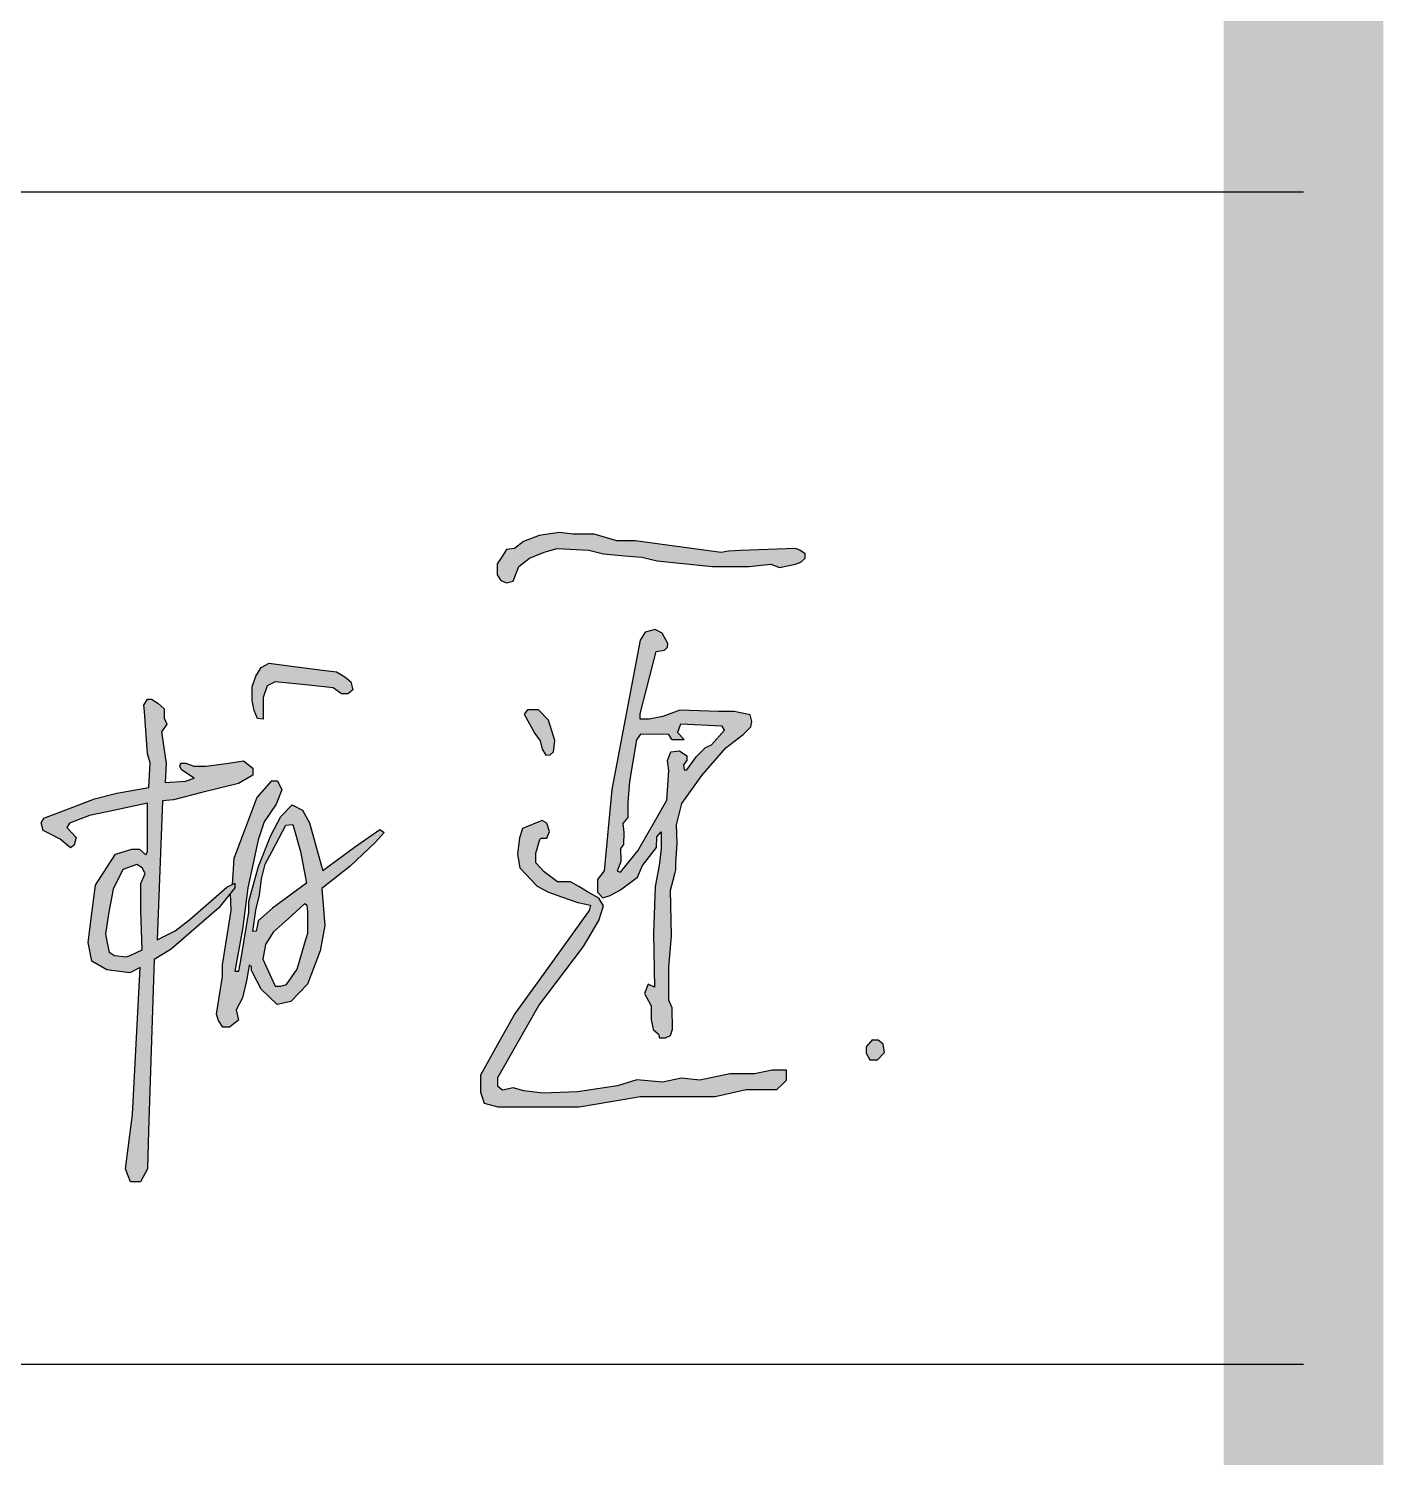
# Model space of a CAD drawing. Extents: x 1162612 to 1711260, y -157368 to 197905.
# Drawn here: x 1690947 to 1692218, y -133665 to -132325 of the extents above; entities that cross this region are included whole.
import ezdxf

# ---------------------------------------------------------------- set-up
doc = ezdxf.new("R2010")
doc.units = 0
doc.header["$LTSCALE"] = 1000
doc.header["$MEASUREMENT"] = 0
doc.layers.get('0').update_dxf_attribs({"linetype": 'CONTINUOUS'})
doc.layers.add('PUB_TITLE', color=4, linetype='CONTINUOUS')

msp = doc.modelspace()

# ---------------------------------------------------------------- hatches: boundary and pattern name
h = msp.add_hatch(color=256)
h.paths.add_polyline_path([(1691071.5, -132984.5), (1691076.4, -132977.4), (1691073.9, -132971.7), (1691074, -132962.9), (1691068, -132957.6), (1691062, -132953.7), (1691058.2, -132953.7), (1691054.9, -132959.3), (1691055.4, -132965.4), (1691058.5, -133005), (1691060.7, -133013.7), (1691059.5, -133036.8), (1691029.7, -133041.9), (1691008.6, -133047.2), (1690984.3, -133056.6), (1690961.2, -133065.5), (1690958.6, -133070), (1690960.4, -133077), (1690967.3, -133080.5), (1690976.5, -133085.3), (1690986.2, -133093.2), (1690989.5, -133090.9), (1690991.5, -133083.5), (1690982.7, -133074.3), (1690985.3, -133070.1), (1691004, -133063.1), (1691026.4, -133058.2), (1691058.3, -133051.3), (1691058.3, -133097), (1691056.7, -133100), (1691050.8, -133094.6), (1691043.8, -133094.6), (1691028.2, -133099.4), (1691020.2, -133111.8), (1691009.5, -133128.4), (1691006.8, -133149.8), (1691002.6, -133182), (1691006.2, -133199.6), (1691020.2, -133207.7), (1691041.8, -133210.5), (1691051.5, -133205.7), (1691044.3, -133343.4), (1691037.7, -133394.4), (1691040.3, -133401.2), (1691042.4, -133406.6), (1691051.8, -133406.6), (1691058.2, -133394.6), (1691059.3, -133359.2), (1691064.6, -133198.1), (1691080.5, -133188.3), (1691125.3, -133149.7), (1691140.2, -133131), (1691140.2, -133126.6), (1691132.8, -133130.2), (1691098.1, -133160.5), (1691084.3, -133171.2), (1691067.3, -133179.5), (1691072.5, -133049.2), (1691082.7, -133048.3), (1691109.5, -133041.5), (1691143.8, -133032.8), (1691157.1, -133025), (1691157.1, -133018.6), (1691148.5, -133011.8), (1691134.4, -133013.8), (1691113.3, -133016.8), (1691101.7, -133016.8), (1691094.3, -133013.8), (1691089.7, -133013.8), (1691088.8, -133016.8), (1691090.3, -133020.1), (1691102.3, -133027.8), (1691094, -133030.8), (1691075, -133032), (1691075.8, -133014.2)])
h.paths.add_polyline_path([(1691048.3, -133108.9), (1691053.4, -133112.2), (1691056.1, -133117.4), (1691052.1, -133126.7), (1691052.1, -133152), (1691053.4, -133189.1), (1691042.1, -133194.2), (1691038.4, -133195.7), (1691027.5, -133194.2), (1691022.3, -133191.3), (1691020.8, -133184), (1691018.8, -133174.3), (1691021.6, -133155.1), (1691026.1, -133132.1), (1691035.1, -133113.8)], flags=16)
h.paths.add_polyline_path([(1691243.6, -132933), (1691235.6, -132928.3), (1691222.7, -132926.7), (1691188.8, -132922.2), (1691172.6, -132920.1), (1691164.9, -132924.2), (1691159.9, -132932.3), (1691156.6, -132942.3), (1691156.6, -132955.1), (1691158.4, -132964.6), (1691161.6, -132971.9), (1691166.9, -132972.7), (1691166.9, -132961.6), (1691166.9, -132952.1), (1691170.6, -132941.2), (1691178.2, -132937.4), (1691209.9, -132940.8), (1691232.5, -132943.3), (1691240.3, -132948.7), (1691246.7, -132948.7), (1691251, -132945.2), (1691249.2, -132937.4)])
h.paths.add_polyline_path([(1691162.3, -133085.7), (1691168, -133068.9), (1691179.1, -133052.4), (1691184.5, -133038.8), (1691180.3, -133030.3), (1691174.8, -133030.3), (1691161.1, -133046), (1691150.7, -133073.5), (1691139.4, -133103.2), (1691137.9, -133127.7), (1691140.2, -133126.6), (1691140.2, -133131), (1691136.4, -133135.7), (1691136.8, -133152.2), (1691128.9, -133203.1), (1691128.9, -133214.1), (1691123.2, -133249.4), (1691125.1, -133255.4), (1691129.1, -133261.6), (1691135.4, -133261.6), (1691143.8, -133255.1), (1691141.6, -133245.4), (1691147.6, -133234.2), (1691151.6, -133216.5), (1691153.9, -133203.3), (1691156, -133204.6), (1691156, -133208.5), (1691156.6, -133209.8), (1691165.1, -133225.9), (1691180.2, -133240.3), (1691192.9, -133237.5), (1691208.5, -133221.3), (1691220.3, -133190.1), (1691224.9, -133166.3), (1691222, -133131.4), (1691248.5, -133110.5), (1691271.9, -133088.2), (1691280.6, -133078.9), (1691276.5, -133076.2), (1691252.5, -133092.6), (1691222.9, -133114.7), (1691221.7, -133110.6), (1691210.5, -133069.9), (1691203.8, -133058.1), (1691194.1, -133053), (1691183.4, -133063.8), (1691174.1, -133081.9), (1691162.5, -133110.9), (1691159.8, -133120.7), (1691153.5, -133143.6), (1691153.5, -133153.9), (1691151.6, -133164.7), (1691146.1, -133199.1), (1691144, -133209.2), (1691140.2, -133209.2), (1691147.5, -133169.6), (1691152.4, -133131), (1691157.1, -133109.3)])
h.paths.add_polyline_path([(1691175.3, -133096.3), (1691181.9, -133083.8), (1691188.2, -133072.1), (1691194.7, -133071.3), (1691202.1, -133096.9), (1691207.6, -133126.6), (1691175.6, -133149.8), (1691162.1, -133161.9), (1691161.2, -133167.1), (1691160.4, -133171.5), (1691157.1, -133171.8), (1691160.1, -133151.7), (1691163.5, -133137.7), (1691165.4, -133122.5), (1691168.7, -133108.7)], flags=16)
h.paths.add_polyline_path([(1691205.7, -133145.9), (1691208.1, -133147.5), (1691208.8, -133153.1), (1691208.8, -133173.5), (1691206.1, -133182.6), (1691198.7, -133207.3), (1691188.7, -133221.6), (1691183.5, -133223.1), (1691178.2, -133223.1), (1691171.5, -133208.8), (1691166.5, -133197.8), (1691169.2, -133184.1), (1691176.2, -133172.5), (1691190.3, -133159.8)], flags=16)
h.paths.add_polyline_path([(1691443, -132812.5), (1691472.5, -132814.1), (1691486.3, -132817.6), (1691506.5, -132819.3), (1691522.2, -132820.7), (1691536.6, -132823.9), (1691560.9, -132826.5), (1691588.7, -132829.3), (1691623.1, -132829.3), (1691643.4, -132827.2), (1691651.5, -132830.3), (1691666.4, -132827.2), (1691671.6, -132825.2), (1691675.5, -132821.6), (1691675.5, -132817.3), (1691670.7, -132813.9), (1691666.4, -132812.4), (1691614.9, -132814.4), (1691603.6, -132814.9), (1691596.9, -132816.1), (1691516, -132805.4), (1691499, -132805.4), (1691477.6, -132798.9), (1691458, -132798.9), (1691444.7, -132797.4), (1691425.8, -132800.3), (1691411.2, -132805.8), (1691402.7, -132812.5), (1691395.3, -132813.4), (1691390.5, -132820.8), (1691386.6, -132826.7), (1691386.6, -132837.1), (1691390.1, -132842.5), (1691395.3, -132844.8), (1691401.7, -132843.2), (1691406.8, -132829.2), (1691416.8, -132821.4), (1691430.8, -132816)])
h.paths.add_polyline_path([(1691434.8, -132973.6), (1691425.3, -132963.7), (1691415, -132963.7), (1691412, -132967.9), (1691421.9, -132986), (1691426.9, -132992.8), (1691428.9, -133000.6), (1691432.2, -133006.3), (1691436.3, -133006), (1691439.5, -133003.2), (1691440.6, -132992.7)])
h.paths.add_polyline_path([(1691535.9, -132909.1), (1691543.5, -132907.8), (1691546.4, -132905.1), (1691546.6, -132901.6), (1691541.3, -132891.8), (1691534.7, -132888.4), (1691525.4, -132890.9), (1691520.9, -132898.4), (1691494.2, -133038.6), (1691486.9, -133115), (1691480.7, -133123.1), (1691480.7, -133134.9), (1691485.6, -133140.3), (1691492.5, -133138.1), (1691502.3, -133132.8), (1691518.3, -133120.8), (1691522.9, -133109.8), (1691536, -133092.9), (1691536.3, -133083), (1691540.4, -133078.4), (1691540.4, -133094), (1691538.6, -133109.9), (1691534.9, -133129.5), (1691533.2, -133173.8), (1691534.2, -133224), (1691528.1, -133221.2), (1691524.9, -133229.9), (1691531.1, -133241.5), (1691531.1, -133254.5), (1691533, -133263.8), (1691537.8, -133268.2), (1691539, -133271.5), (1691544.5, -133271.5), (1691549.1, -133269.4), (1691551, -133263.6), (1691550.7, -133243.5), (1691547.6, -133236.3), (1691547.6, -133205.4), (1691550.1, -133175.9), (1691549.1, -133133), (1691553.2, -133117.7), (1691554.1, -133114.1), (1691554.1, -133107.6), (1691555.5, -133088.8), (1691555, -133071.6), (1691559.8, -133051.7), (1691578.6, -133025.4), (1691601.3, -132999.4), (1691617.4, -132987.1), (1691624.5, -132979.9), (1691625.4, -132974.9), (1691624.1, -132968.5), (1691609.1, -132965.5), (1691594.3, -132965.5), (1691557.9, -132964.1), (1691542.1, -132970), (1691529.1, -132972.6), (1691520.7, -132972.6), (1691520.7, -132967.5)])
h.paths.add_polyline_path([(1691521.1, -132986.6), (1691547.6, -132987), (1691550.4, -132991.7), (1691553.4, -132991.7), (1691561.9, -132991.7), (1691555.7, -132985), (1691558.7, -132977.3), (1691597.6, -132979.3), (1691600, -132982.8), (1691587.8, -132996.7), (1691582.1, -132999.2), (1691573.5, -133007.7), (1691564.4, -133020.2), (1691562.2, -133020.2), (1691561.3, -133015.5), (1691564.7, -133011.5), (1691564.7, -133007), (1691557.7, -133002.3), (1691549.5, -133003.1), (1691546.3, -133011.4), (1691547.7, -133020.8), (1691545.9, -133048.7), (1691535.5, -133066.8), (1691518.6, -133096), (1691502.3, -133116), (1691499.1, -133115.2), (1691502.7, -133106.1), (1691502.2, -133093.8), (1691505.2, -133090.1), (1691505.5, -133078.8), (1691504.6, -133070.4), (1691509.3, -133064.9), (1691509.3, -133051.2), (1691510.8, -133031.1), (1691517.2, -132992)], flags=16)
h.paths.add_polyline_path([(1691430.8, -133115.8), (1691422.8, -133107.4), (1691422.8, -133098.3), (1691426.5, -133085.5), (1691427.7, -133084.1), (1691433.1, -133084.1), (1691435.5, -133078.1), (1691433, -133070.2), (1691428.9, -133067.7), (1691410.2, -133075.2), (1691407.4, -133083.8), (1691405.7, -133099.3), (1691407.8, -133112), (1691424.2, -133129.3), (1691434.6, -133134.9), (1691447, -133139.3), (1691462.3, -133144.7), (1691474.1, -133147.2), (1691472.8, -133152.1), (1691424.9, -133218.6), (1691403.3, -133248.5), (1691388.1, -133275.7), (1691370.9, -133306.6), (1691370.9, -133322.5), (1691374.4, -133333), (1691387.3, -133336.2), (1691409.8, -133336.2), (1691438.3, -133336.2), (1691463.4, -133336.2), (1691506.4, -133329.1), (1691520.8, -133326.7), (1691551.2, -133326.7), (1691591.1, -133326.7), (1691620.2, -133320.1), (1691649, -133320.1), (1691655, -133314.3), (1691658.1, -133311.4), (1691658.1, -133301.9), (1691644.5, -133301.9), (1691628.1, -133305.4), (1691604.8, -133305.4), (1691576.8, -133311.4), (1691559.5, -133309.6), (1691541.8, -133313.2), (1691517.5, -133311.1), (1691499.5, -133316.6), (1691461.9, -133322.2), (1691429.4, -133323.5), (1691411.7, -133321.4), (1691401.5, -133318.6), (1691391.4, -133320.8), (1691387.1, -133317.3), (1691387.1, -133308.8), (1691406.1, -133275.5), (1691425.6, -133241.3), (1691467.7, -133186), (1691482.1, -133161.5), (1691486.4, -133147.6), (1691481.8, -133140.4), (1691471.4, -133134.5), (1691463.1, -133129.7), (1691455.4, -133125.3), (1691443.3, -133125.3)])
h.paths.add_polyline_path([(1691748.8, -133277.5), (1691744, -133273.8), (1691738.1, -133273.8), (1691732.9, -133280), (1691732.9, -133286.1), (1691736.4, -133292.1), (1691743.4, -133292.1), (1691750.2, -133285.5)])
h = msp.add_hatch(color=250)
h.paths.add_polyline_path([(1691516, -132805.4), (1691499, -132805.4), (1691477.6, -132798.9), (1691458, -132798.9), (1691444.7, -132797.4), (1691425.8, -132800.3), (1691411.2, -132805.8), (1691402.7, -132812.5), (1691395.3, -132813.4), (1691390.5, -132820.8), (1691386.6, -132826.7), (1691386.6, -132837.1), (1691390.1, -132842.5), (1691395.3, -132844.8), (1691401.7, -132843.2), (1691406.8, -132829.2), (1691416.8, -132821.4), (1691430.8, -132816), (1691443, -132812.5), (1691472.5, -132814.1), (1691486.3, -132817.6), (1691506.5, -132819.3), (1691522.2, -132820.7), (1691536.6, -132823.9), (1691560.9, -132826.5), (1691588.7, -132829.3), (1691623.1, -132829.3), (1691643.4, -132827.2), (1691651.5, -132830.3), (1691666.4, -132827.2), (1691671.6, -132825.2), (1691675.5, -132821.6), (1691675.5, -132817.3), (1691670.7, -132813.9), (1691666.4, -132812.4), (1691614.9, -132814.4), (1691603.6, -132814.9), (1691596.9, -132816.1)])
h.paths.add_polyline_path([(1691543.5, -132907.8), (1691546.4, -132905.1), (1691546.6, -132901.6), (1691541.3, -132891.8), (1691534.7, -132888.4), (1691525.4, -132890.9), (1691520.9, -132898.4), (1691494.2, -133038.6), (1691486.9, -133115), (1691480.7, -133123.1), (1691480.7, -133134.9), (1691485.6, -133140.3), (1691492.5, -133138.1), (1691502.3, -133132.8), (1691518.3, -133120.8), (1691522.9, -133109.8), (1691536, -133092.9), (1691536.3, -133083), (1691540.4, -133078.4), (1691540.4, -133094), (1691538.6, -133109.9), (1691534.9, -133129.5), (1691533.2, -133173.8), (1691534.2, -133224), (1691528.1, -133221.2), (1691524.9, -133229.9), (1691531.1, -133241.5), (1691531.1, -133254.5), (1691533, -133263.8), (1691537.8, -133268.2), (1691539, -133271.5), (1691544.5, -133271.5), (1691549.1, -133269.4), (1691551, -133263.6), (1691550.7, -133243.5), (1691547.6, -133236.3), (1691547.6, -133205.4), (1691550.1, -133175.9), (1691549.1, -133133), (1691553.2, -133117.7), (1691554.1, -133114.1), (1691554.1, -133107.6), (1691555.5, -133088.8), (1691555, -133071.6), (1691559.8, -133051.7), (1691578.6, -133025.4), (1691601.3, -132999.4), (1691617.4, -132987.1), (1691624.5, -132979.9), (1691625.4, -132974.9), (1691624.1, -132968.5), (1691609.1, -132965.5), (1691594.3, -132965.5), (1691557.9, -132964.1), (1691542.1, -132970), (1691529.1, -132972.6), (1691520.7, -132972.6), (1691520.7, -132967.5), (1691535.9, -132909.1)])
h.paths.add_polyline_path([(1691558.7, -132977.3), (1691597.6, -132979.3), (1691600, -132982.8), (1691587.8, -132996.7), (1691582.1, -132999.2), (1691573.5, -133007.7), (1691564.4, -133020.2), (1691562.2, -133020.2), (1691561.3, -133015.5), (1691564.7, -133011.5), (1691564.7, -133007), (1691557.7, -133002.3), (1691549.5, -133003.1), (1691546.3, -133011.4), (1691547.7, -133020.8), (1691545.9, -133048.7), (1691535.5, -133066.8), (1691518.6, -133096), (1691502.3, -133116), (1691499.1, -133115.2), (1691502.7, -133106.1), (1691502.2, -133093.8), (1691505.2, -133090.1), (1691505.5, -133078.8), (1691504.6, -133070.4), (1691509.3, -133064.9), (1691509.3, -133051.2), (1691510.8, -133031.1), (1691517.2, -132992), (1691521.1, -132986.6), (1691547.6, -132987), (1691550.4, -132991.7), (1691553.4, -132991.7), (1691561.9, -132991.7), (1691555.7, -132985)], flags=16)
h.paths.add_polyline_path([(1691426.5, -133085.5), (1691427.7, -133084.1), (1691433.1, -133084.1), (1691435.5, -133078.1), (1691433, -133070.2), (1691428.9, -133067.7), (1691410.2, -133075.2), (1691407.4, -133083.8), (1691405.7, -133099.3), (1691407.8, -133112), (1691424.2, -133129.3), (1691434.6, -133134.9), (1691447, -133139.3), (1691462.3, -133144.7), (1691474.1, -133147.2), (1691472.8, -133152.1), (1691424.9, -133218.6), (1691403.3, -133248.5), (1691388.1, -133275.7), (1691370.9, -133306.6), (1691370.9, -133322.5), (1691374.4, -133333), (1691387.3, -133336.2), (1691409.8, -133336.2), (1691438.3, -133336.2), (1691463.4, -133336.2), (1691506.4, -133329.1), (1691520.8, -133326.7), (1691551.2, -133326.7), (1691591.1, -133326.7), (1691620.2, -133320.1), (1691649, -133320.1), (1691655, -133314.3), (1691658.1, -133311.4), (1691658.1, -133301.9), (1691644.5, -133301.9), (1691628.1, -133305.4), (1691604.8, -133305.4), (1691576.8, -133311.4), (1691559.5, -133309.6), (1691541.8, -133313.2), (1691517.5, -133311.1), (1691499.5, -133316.6), (1691461.9, -133322.2), (1691429.4, -133323.5), (1691411.7, -133321.4), (1691401.5, -133318.6), (1691391.4, -133320.8), (1691387.1, -133317.3), (1691387.1, -133308.8), (1691406.1, -133275.5), (1691425.6, -133241.3), (1691467.7, -133186), (1691482.1, -133161.5), (1691486.4, -133147.6), (1691481.8, -133140.4), (1691471.4, -133134.5), (1691463.1, -133129.7), (1691455.4, -133125.3), (1691443.3, -133125.3), (1691430.8, -133115.8), (1691422.8, -133107.4), (1691422.8, -133098.3)])
h.paths.add_polyline_path([(1691434.8, -132973.6), (1691425.3, -132963.7), (1691415, -132963.7), (1691412, -132967.9), (1691421.9, -132986), (1691426.9, -132992.8), (1691428.9, -133000.6), (1691432.2, -133006.3), (1691436.3, -133006), (1691439.5, -133003.2), (1691440.6, -132992.7)])
h = msp.add_hatch(color=256)
h.paths.add_polyline_path([(1691430.8, -132816), (1691443, -132812.5), (1691472.5, -132814.1), (1691486.3, -132817.6), (1691506.5, -132819.3), (1691522.2, -132820.7), (1691536.6, -132823.9), (1691560.9, -132826.5), (1691588.7, -132829.3), (1691623.1, -132829.3), (1691643.4, -132827.2), (1691651.5, -132830.3), (1691666.4, -132827.2), (1691671.6, -132825.2), (1691675.5, -132821.6), (1691675.5, -132817.3), (1691670.7, -132813.9), (1691666.4, -132812.4), (1691614.9, -132814.4), (1691603.6, -132814.9), (1691596.9, -132816.1), (1691516, -132805.4), (1691499, -132805.4), (1691477.6, -132798.9), (1691458, -132798.9), (1691444.7, -132797.4), (1691425.8, -132800.3), (1691411.2, -132805.8), (1691402.7, -132812.5), (1691395.3, -132813.4), (1691390.5, -132820.8), (1691386.6, -132826.7), (1691386.6, -132837.1), (1691390.1, -132842.5), (1691395.3, -132844.8), (1691401.7, -132843.2), (1691406.8, -132829.2), (1691416.8, -132821.4)])
h.paths.add_polyline_path([(1691434.8, -132973.6), (1691425.3, -132963.7), (1691415, -132963.7), (1691412, -132967.9), (1691421.9, -132986), (1691426.9, -132992.8), (1691428.9, -133000.6), (1691432.2, -133006.3), (1691436.3, -133006), (1691439.5, -133003.2), (1691440.6, -132992.7)])
h.paths.add_polyline_path([(1691535.9, -132909.1), (1691543.5, -132907.8), (1691546.4, -132905.1), (1691546.6, -132901.6), (1691541.3, -132891.8), (1691534.7, -132888.4), (1691525.4, -132890.9), (1691520.9, -132898.4), (1691494.2, -133038.6), (1691486.9, -133115), (1691480.7, -133123.1), (1691480.7, -133134.9), (1691485.6, -133140.3), (1691492.5, -133138.1), (1691502.3, -133132.8), (1691518.3, -133120.8), (1691522.9, -133109.8), (1691536, -133092.9), (1691536.3, -133083), (1691540.4, -133078.4), (1691540.4, -133094), (1691538.6, -133109.9), (1691534.9, -133129.5), (1691533.2, -133173.8), (1691534.2, -133224), (1691528.1, -133221.2), (1691524.9, -133229.9), (1691531.1, -133241.5), (1691531.1, -133254.5), (1691533, -133263.8), (1691537.8, -133268.2), (1691539, -133271.5), (1691544.5, -133271.5), (1691549.1, -133269.4), (1691551, -133263.6), (1691550.7, -133243.5), (1691547.6, -133236.3), (1691547.6, -133205.4), (1691550.1, -133175.9), (1691549.1, -133133), (1691553.2, -133117.7), (1691554.1, -133114.1), (1691554.1, -133107.6), (1691555.5, -133088.8), (1691555, -133071.6), (1691559.8, -133051.7), (1691578.6, -133025.4), (1691601.3, -132999.4), (1691617.4, -132987.1), (1691624.5, -132979.9), (1691625.4, -132974.9), (1691624.1, -132968.5), (1691609.1, -132965.5), (1691594.3, -132965.5), (1691557.9, -132964.1), (1691542.1, -132970), (1691529.1, -132972.6), (1691520.7, -132972.6), (1691520.7, -132967.5)])
h.paths.add_polyline_path([(1691521.1, -132986.6), (1691547.6, -132987), (1691550.4, -132991.7), (1691553.4, -132991.7), (1691561.9, -132991.7), (1691555.7, -132985), (1691558.7, -132977.3), (1691597.6, -132979.3), (1691600, -132982.8), (1691587.8, -132996.7), (1691582.1, -132999.2), (1691573.5, -133007.7), (1691564.4, -133020.2), (1691562.2, -133020.2), (1691561.3, -133015.5), (1691564.7, -133011.5), (1691564.7, -133007), (1691557.7, -133002.3), (1691549.5, -133003.1), (1691546.3, -133011.4), (1691547.7, -133020.8), (1691545.9, -133048.7), (1691535.5, -133066.8), (1691518.6, -133096), (1691502.3, -133116), (1691499.1, -133115.2), (1691502.7, -133106.1), (1691502.2, -133093.8), (1691505.2, -133090.1), (1691505.5, -133078.8), (1691504.6, -133070.4), (1691509.3, -133064.9), (1691509.3, -133051.2), (1691510.8, -133031.1), (1691517.2, -132992)], flags=16)
h.paths.add_polyline_path([(1691422.8, -133098.3), (1691426.5, -133085.5), (1691427.7, -133084.1), (1691433.1, -133084.1), (1691435.5, -133078.1), (1691433, -133070.2), (1691428.9, -133067.7), (1691410.2, -133075.2), (1691407.4, -133083.8), (1691405.7, -133099.3), (1691407.8, -133112), (1691424.2, -133129.3), (1691434.6, -133134.9), (1691447, -133139.3), (1691462.3, -133144.7), (1691474.1, -133147.2), (1691472.8, -133152.1), (1691424.9, -133218.6), (1691403.3, -133248.5), (1691388.1, -133275.7), (1691370.9, -133306.6), (1691370.9, -133322.5), (1691374.4, -133333), (1691387.3, -133336.2), (1691409.8, -133336.2), (1691438.3, -133336.2), (1691463.4, -133336.2), (1691506.4, -133329.1), (1691520.8, -133326.7), (1691551.2, -133326.7), (1691591.1, -133326.7), (1691620.2, -133320.1), (1691649, -133320.1), (1691655, -133314.3), (1691658.1, -133311.4), (1691658.1, -133301.9), (1691644.5, -133301.9), (1691628.1, -133305.4), (1691604.8, -133305.4), (1691576.8, -133311.4), (1691559.5, -133309.6), (1691541.8, -133313.2), (1691517.5, -133311.1), (1691499.5, -133316.6), (1691461.9, -133322.2), (1691429.4, -133323.5), (1691411.7, -133321.4), (1691401.5, -133318.6), (1691391.4, -133320.8), (1691387.1, -133317.3), (1691387.1, -133308.8), (1691406.1, -133275.5), (1691425.6, -133241.3), (1691467.7, -133186), (1691482.1, -133161.5), (1691486.4, -133147.6), (1691481.8, -133140.4), (1691471.4, -133134.5), (1691463.1, -133129.7), (1691455.4, -133125.3), (1691443.3, -133125.3), (1691430.8, -133115.8), (1691422.8, -133107.4)])
h = msp.add_hatch(color=256)
h.paths.add_polyline_path([(1691156.6, -132955.1), (1691158.4, -132964.6), (1691161.6, -132971.9), (1691166.9, -132972.7), (1691166.9, -132961.6), (1691166.9, -132952.1), (1691170.6, -132941.2), (1691178.2, -132937.4), (1691209.9, -132940.8), (1691232.5, -132943.3), (1691240.3, -132948.7), (1691246.7, -132948.7), (1691251, -132945.2), (1691249.2, -132937.4), (1691243.6, -132933), (1691235.6, -132928.3), (1691222.7, -132926.7), (1691188.8, -132922.2), (1691172.6, -132920.1), (1691164.9, -132924.2), (1691159.9, -132932.3), (1691156.6, -132942.3)])
h.paths.add_polyline_path([(1691128.9, -133214.1), (1691123.2, -133249.4), (1691125.1, -133255.4), (1691129.1, -133261.6), (1691135.4, -133261.6), (1691143.8, -133255.1), (1691141.6, -133245.4), (1691147.6, -133234.2), (1691151.6, -133216.5), (1691153.9, -133203.3), (1691156, -133204.6), (1691156, -133208.5), (1691156.6, -133209.8), (1691165.1, -133225.9), (1691180.2, -133240.3), (1691192.9, -133237.5), (1691208.5, -133221.3), (1691220.3, -133190.1), (1691224.9, -133166.3), (1691222, -133131.4), (1691248.5, -133110.5), (1691271.9, -133088.2), (1691280.6, -133078.9), (1691276.5, -133076.2), (1691252.5, -133092.6), (1691222.9, -133114.7), (1691221.7, -133110.6), (1691210.5, -133069.9), (1691203.8, -133058.1), (1691194.1, -133053), (1691183.4, -133063.8), (1691174.1, -133081.9), (1691162.5, -133110.9), (1691159.8, -133120.7), (1691153.5, -133143.6), (1691153.5, -133153.9), (1691151.6, -133164.7), (1691146.1, -133199.1), (1691144, -133209.2), (1691140.2, -133209.2), (1691147.5, -133169.6), (1691152.4, -133131), (1691157.1, -133109.3), (1691162.3, -133085.7), (1691168, -133068.9), (1691179.1, -133052.4), (1691184.5, -133038.8), (1691180.3, -133030.3), (1691174.8, -133030.3), (1691161.1, -133046), (1691150.7, -133073.5), (1691139.4, -133103.2), (1691137.9, -133127.7), (1691140.2, -133126.6), (1691140.2, -133131), (1691136.4, -133135.7), (1691136.8, -133152.2), (1691128.9, -133203.1)])
h.paths.add_polyline_path([(1691157.1, -133171.8), (1691160.1, -133151.7), (1691163.5, -133137.7), (1691165.4, -133122.5), (1691168.7, -133108.7), (1691175.3, -133096.3), (1691181.9, -133083.8), (1691188.2, -133072.1), (1691194.7, -133071.3), (1691202.1, -133096.9), (1691207.6, -133126.6), (1691175.6, -133149.8), (1691162.1, -133161.9), (1691161.2, -133167.1), (1691160.4, -133171.5)], flags=16)
h.paths.add_polyline_path([(1691166.5, -133197.8), (1691169.2, -133184.1), (1691176.2, -133172.5), (1691190.3, -133159.8), (1691207.6, -133144.2), (1691208.8, -133153.1), (1691208.8, -133173.5), (1691206.1, -133182.6), (1691198.7, -133207.3), (1691187.7, -133223.1), (1691178.2, -133223.1), (1691171.5, -133208.8)], flags=16)
for color, points in [(250, [(1691243.6, -132933), (1691235.6, -132928.3), (1691222.7, -132926.7), (1691188.8, -132922.2), (1691172.6, -132920.1), (1691164.9, -132924.2), (1691159.9, -132932.3), (1691156.6, -132942.3), (1691156.6, -132955.1), (1691158.4, -132964.6), (1691161.6, -132971.9), (1691166.9, -132972.7), (1691166.9, -132961.6), (1691166.9, -132952.1), (1691170.6, -132941.2), (1691178.2, -132937.4), (1691209.9, -132940.8), (1691232.5, -132943.3), (1691240.3, -132948.7), (1691246.7, -132948.7), (1691251, -132945.2), (1691249.2, -132937.4)]), (256, [(1691156.6, -132955.1), (1691158.4, -132964.6), (1691161.6, -132971.9), (1691166.9, -132972.7), (1691166.9, -132961.6), (1691166.9, -132952.1), (1691170.6, -132941.2), (1691178.2, -132937.4), (1691209.9, -132940.8), (1691232.5, -132943.3), (1691240.3, -132948.7), (1691246.7, -132948.7), (1691251, -132945.2), (1691249.2, -132937.4), (1691243.6, -132933), (1691235.6, -132928.3), (1691222.7, -132926.7), (1691188.8, -132922.2), (1691172.6, -132920.1), (1691164.9, -132924.2), (1691159.9, -132932.3), (1691156.6, -132942.3)]), (250, [(1691748.8, -133277.5), (1691744, -133273.8), (1691738.1, -133273.8), (1691732.9, -133280), (1691732.9, -133286.1), (1691736.4, -133292.1), (1691743.4, -133292.1), (1691750.2, -133285.5)]), (256, [(1691744, -133273.8), (1691738.1, -133273.8), (1691732.9, -133280), (1691732.9, -133286.1), (1691736.4, -133292.1), (1691743.4, -133292.1), (1691750.2, -133285.5), (1691748.8, -133277.5)])]:
    msp.add_hatch(color=color).paths.add_polyline_path(points)
h = msp.add_hatch(color=250)
h.paths.add_polyline_path([(1691071.5, -132984.5), (1691076.4, -132977.4), (1691073.9, -132971.7), (1691074, -132962.9), (1691068, -132957.6), (1691062, -132953.7), (1691058.2, -132953.7), (1691054.9, -132959.3), (1691055.4, -132965.4), (1691058.5, -133005), (1691060.7, -133013.7), (1691059.5, -133036.8), (1691029.7, -133041.9), (1691008.6, -133047.2), (1690984.3, -133056.6), (1690961.2, -133065.5), (1690958.6, -133070), (1690960.4, -133077), (1690967.3, -133080.5), (1690976.5, -133085.3), (1690986.2, -133093.2), (1690989.5, -133090.9), (1690991.5, -133083.5), (1690982.7, -133074.3), (1690985.3, -133070.1), (1691004, -133063.1), (1691026.4, -133058.2), (1691058.3, -133051.3), (1691058.3, -133097), (1691056.7, -133100), (1691050.8, -133094.6), (1691043.8, -133094.6), (1691028.2, -133099.4), (1691020.2, -133111.8), (1691009.5, -133128.4), (1691006.8, -133149.8), (1691002.6, -133182), (1691006.2, -133199.6), (1691020.2, -133207.7), (1691041.8, -133210.5), (1691051.5, -133205.7), (1691044.3, -133343.4), (1691037.7, -133394.4), (1691040.3, -133401.2), (1691042.4, -133406.6), (1691051.8, -133406.6), (1691058.2, -133394.6), (1691059.3, -133359.2), (1691064.6, -133198.1), (1691080.5, -133188.3), (1691125.3, -133149.7), (1691140.2, -133131), (1691140.2, -133126.6), (1691132.8, -133130.2), (1691098.1, -133160.5), (1691084.3, -133171.2), (1691067.3, -133179.5), (1691072.5, -133049.2), (1691082.7, -133048.3), (1691109.5, -133041.5), (1691143.8, -133032.8), (1691157.1, -133025), (1691157.1, -133018.6), (1691148.5, -133011.8), (1691134.4, -133013.8), (1691113.3, -133016.8), (1691101.7, -133016.8), (1691094.3, -133013.8), (1691089.7, -133013.8), (1691088.8, -133016.8), (1691090.3, -133020.1), (1691102.3, -133027.8), (1691094, -133030.8), (1691075, -133032), (1691075.8, -133014.2)])
h.paths.add_polyline_path([(1691048.3, -133108.9), (1691053.4, -133112.2), (1691056.1, -133117.4), (1691052.1, -133126.7), (1691052.1, -133152), (1691053.4, -133189.1), (1691042.1, -133194.2), (1691038.4, -133195.7), (1691027.5, -133194.2), (1691022.3, -133191.3), (1691020.8, -133184), (1691018.8, -133174.3), (1691021.6, -133155.1), (1691026.1, -133132.1), (1691035.1, -133113.8)], flags=16)
h = msp.add_hatch(color=250)
h.paths.add_polyline_path([(1691162.3, -133085.7), (1691168, -133068.9), (1691179.1, -133052.4), (1691184.5, -133038.8), (1691180.3, -133030.3), (1691174.8, -133030.3), (1691161.1, -133046), (1691150.7, -133073.5), (1691139.4, -133103.2), (1691137.9, -133127.7), (1691140.2, -133126.6), (1691140.2, -133131), (1691136.4, -133135.7), (1691136.8, -133152.2), (1691128.9, -133203.1), (1691128.9, -133214.1), (1691123.2, -133249.4), (1691125.1, -133255.4), (1691129.1, -133261.6), (1691135.4, -133261.6), (1691143.8, -133255.1), (1691141.6, -133245.4), (1691147.6, -133234.2), (1691151.6, -133216.5), (1691153.9, -133203.3), (1691156, -133204.6), (1691156, -133208.5), (1691156.6, -133209.8), (1691165.1, -133225.9), (1691180.2, -133240.3), (1691192.9, -133237.5), (1691208.5, -133221.3), (1691220.3, -133190.1), (1691224.9, -133166.3), (1691222, -133131.4), (1691248.5, -133110.5), (1691271.9, -133088.2), (1691280.6, -133078.9), (1691276.5, -133076.2), (1691252.5, -133092.6), (1691222.9, -133114.7), (1691221.7, -133110.6), (1691210.5, -133069.9), (1691203.8, -133058.1), (1691194.1, -133053), (1691183.4, -133063.8), (1691174.1, -133081.9), (1691162.5, -133110.9), (1691159.8, -133120.7), (1691153.5, -133143.6), (1691153.5, -133153.9), (1691151.6, -133164.7), (1691146.1, -133199.1), (1691144, -133209.2), (1691140.2, -133209.2), (1691147.5, -133169.6), (1691152.4, -133131), (1691157.1, -133109.3)])
h.paths.add_polyline_path([(1691175.3, -133096.3), (1691181.9, -133083.8), (1691188.2, -133072.1), (1691194.7, -133071.3), (1691202.1, -133096.9), (1691207.6, -133126.6), (1691175.6, -133149.8), (1691162.1, -133161.9), (1691161.2, -133167.1), (1691160.4, -133171.5), (1691157.1, -133171.8), (1691160.1, -133151.7), (1691163.5, -133137.7), (1691165.4, -133122.5), (1691168.7, -133108.7)], flags=16)
h.paths.add_polyline_path([(1691205.7, -133145.9), (1691208.1, -133147.5), (1691208.8, -133153.1), (1691208.8, -133173.5), (1691206.1, -133182.6), (1691198.7, -133207.3), (1691188.7, -133221.6), (1691183.5, -133223.1), (1691178.2, -133223.1), (1691171.5, -133208.8), (1691166.5, -133197.8), (1691169.2, -133184.1), (1691176.2, -133172.5), (1691190.3, -133159.8)], flags=16)

# ---------------------------------------------------------------- linework, layer by layer
for p, q in [((1691444.7, -132797.4), (1691425.8, -132800.3)), ((1691458, -132798.9), (1691444.7, -132797.4)), ((1691477.6, -132798.9), (1691458, -132798.9)), ((1691499, -132805.4), (1691477.6, -132798.9)), ((1691395.3, -132813.4), (1691390.5, -132820.8)), ((1691402.7, -132812.5), (1691395.3, -132813.4)), ((1691411.2, -132805.8), (1691402.7, -132812.5)), ((1691425.8, -132800.3), (1691411.2, -132805.8)), ((1691430.8, -132816), (1691443, -132812.5)), ((1691443, -132812.5), (1691472.5, -132814.1)), ((1691516, -132805.4), (1691499, -132805.4)), ((1691596.9, -132816.1), (1691516, -132805.4)), ((1691666.4, -132812.4), (1691614.9, -132814.4)), ((1691670.7, -132813.9), (1691666.4, -132812.4)), ((1691390.5, -132820.8), (1691386.6, -132826.7)), ((1691386.6, -132826.7), (1691386.6, -132837.1)), ((1691406.8, -132829.2), (1691416.8, -132821.4)), ((1691416.8, -132821.4), (1691430.8, -132816)), ((1691472.5, -132814.1), (1691486.3, -132817.6)), ((1691486.3, -132817.6), (1691506.5, -132819.3)), ((1691506.5, -132819.3), (1691522.2, -132820.7)), ((1691522.2, -132820.7), (1691536.6, -132823.9)), ((1691536.6, -132823.9), (1691560.9, -132826.5)), ((1691560.9, -132826.5), (1691588.7, -132829.3)), ((1691603.6, -132814.9), (1691596.9, -132816.1)), ((1691614.9, -132814.4), (1691603.6, -132814.9)), ((1691666.4, -132827.2), (1691671.6, -132825.2)), ((1691675.5, -132817.3), (1691670.7, -132813.9)), ((1691671.6, -132825.2), (1691675.5, -132821.6)), ((1691675.5, -132821.6), (1691675.5, -132817.3)), ((1691386.6, -132837.1), (1691390.1, -132842.5)), ((1691401.7, -132843.2), (1691406.8, -132829.2)), ((1691588.7, -132829.3), (1691623.1, -132829.3)), ((1691623.1, -132829.3), (1691643.4, -132827.2)), ((1691643.4, -132827.2), (1691651.5, -132830.3)), ((1691651.5, -132830.3), (1691666.4, -132827.2)), ((1691390.1, -132842.5), (1691395.3, -132844.8)), ((1691395.3, -132844.8), (1691401.7, -132843.2)), ((1691525.4, -132890.9), (1691520.9, -132898.4)), ((1691534.7, -132888.4), (1691525.4, -132890.9)), ((1691541.3, -132891.8), (1691534.7, -132888.4)), ((1691546.6, -132901.6), (1691541.3, -132891.8)), ((1691520.9, -132898.4), (1691494.2, -133038.6)), ((1691543.5, -132907.8), (1691546.4, -132905.1)), ((1691546.4, -132905.1), (1691546.6, -132901.6)), ((1691164.9, -132924.2), (1691172.6, -132920.1)), ((1691172.6, -132920.1), (1691188.8, -132922.2)), ((1691520.7, -132967.5), (1691535.9, -132909.1)), ((1691535.9, -132909.1), (1691543.5, -132907.8)), ((1691156.6, -132942.3), (1691159.9, -132932.3)), ((1691159.9, -132932.3), (1691164.9, -132924.2)), ((1691188.8, -132922.2), (1691222.7, -132926.7)), ((1691222.7, -132926.7), (1691235.6, -132928.3)), ((1691235.6, -132928.3), (1691243.6, -132933)), ((1691243.6, -132933), (1691249.2, -132937.4)), ((1691156.6, -132955.1), (1691156.6, -132942.3)), ((1691170.6, -132941.2), (1691166.9, -132952.1)), ((1691178.2, -132937.4), (1691170.6, -132941.2)), ((1691209.9, -132940.8), (1691178.2, -132937.4)), ((1691232.5, -132943.3), (1691209.9, -132940.8)), ((1691240.3, -132948.7), (1691232.5, -132943.3)), ((1691251, -132945.2), (1691246.7, -132948.7)), ((1691249.2, -132937.4), (1691251, -132945.2)), ((1691054.9, -132959.3), (1691058.2, -132953.7)), ((1691055.4, -132965.4), (1691054.9, -132959.3)), ((1691058.2, -132953.7), (1691062, -132953.7)), ((1691062, -132953.7), (1691068, -132957.6)), ((1691068, -132957.6), (1691074, -132962.9)), ((1691158.4, -132964.6), (1691156.6, -132955.1)), ((1691166.9, -132952.1), (1691166.9, -132961.6)), ((1691246.7, -132948.7), (1691240.3, -132948.7)), ((1691058.5, -133005), (1691055.4, -132965.4)), ((1691074, -132962.9), (1691073.9, -132971.7)), ((1691073.9, -132971.7), (1691076.4, -132977.4)), ((1691161.6, -132971.9), (1691158.4, -132964.6)), ((1691166.9, -132972.7), (1691161.6, -132971.9)), ((1691166.9, -132961.6), (1691166.9, -132972.7)), ((1691415, -132963.7), (1691412, -132967.9)), ((1691412, -132967.9), (1691421.9, -132986)), ((1691425.3, -132963.7), (1691415, -132963.7)), ((1691434.8, -132973.6), (1691425.3, -132963.7)), ((1691440.6, -132992.7), (1691434.8, -132973.6)), ((1691520.7, -132972.6), (1691520.7, -132967.5)), ((1691529.1, -132972.6), (1691520.7, -132972.6)), ((1691542.1, -132970), (1691529.1, -132972.6)), ((1691557.9, -132964.1), (1691542.1, -132970)), ((1691594.3, -132965.5), (1691557.9, -132964.1)), ((1691609.1, -132965.5), (1691594.3, -132965.5)), ((1691624.1, -132968.5), (1691609.1, -132965.5)), ((1691625.4, -132974.9), (1691624.1, -132968.5)), ((1691076.4, -132977.4), (1691071.5, -132984.5)), ((1691071.5, -132984.5), (1691075.8, -133014.2)), ((1691421.9, -132986), (1691426.9, -132992.8)), ((1691521.1, -132986.6), (1691517.2, -132992)), ((1691547.6, -132987), (1691521.1, -132986.6)), ((1691550.4, -132991.7), (1691547.6, -132987)), ((1691558.7, -132977.3), (1691555.7, -132985)), ((1691561.9, -132991.7), (1691555.7, -132985)), ((1691597.6, -132979.3), (1691558.7, -132977.3)), ((1691587.8, -132996.7), (1691600, -132982.8)), ((1691600, -132982.8), (1691597.6, -132979.3)), ((1691601.3, -132999.4), (1691617.4, -132987.1)), ((1691617.4, -132987.1), (1691624.5, -132979.9)), ((1691624.5, -132979.9), (1691625.4, -132974.9)), ((1691426.9, -132992.8), (1691428.9, -133000.6)), ((1691428.9, -133000.6), (1691432.2, -133006.3)), ((1691439.5, -133003.2), (1691440.6, -132992.7)), ((1691517.2, -132992), (1691510.8, -133031.1)), ((1691550.4, -132991.7), (1691553.4, -132991.7)), ((1691553.4, -132991.7), (1691561.9, -132991.7)), ((1691573.5, -133007.7), (1691582.1, -132999.2)), ((1691578.6, -133025.4), (1691601.3, -132999.4)), ((1691582.1, -132999.2), (1691587.8, -132996.7)), ((1691060.7, -133013.7), (1691058.5, -133005)), ((1691059.5, -133036.8), (1691060.7, -133013.7)), ((1691075.8, -133014.2), (1691075, -133032)), ((1691088.8, -133016.8), (1691089.7, -133013.8)), ((1691089.7, -133013.8), (1691094.3, -133013.8)), ((1691094.3, -133013.8), (1691101.7, -133016.8)), ((1691113.3, -133016.8), (1691134.4, -133013.8)), ((1691134.4, -133013.8), (1691148.5, -133011.8)), ((1691148.5, -133011.8), (1691157.1, -133018.6)), ((1691432.2, -133006.3), (1691436.3, -133006)), ((1691436.3, -133006), (1691439.5, -133003.2)), ((1691546.3, -133011.4), (1691549.5, -133003.1)), ((1691547.7, -133020.8), (1691546.3, -133011.4)), ((1691549.5, -133003.1), (1691557.7, -133002.3)), ((1691557.7, -133002.3), (1691564.7, -133007)), ((1691564.7, -133011.5), (1691561.3, -133015.5)), ((1691564.4, -133020.2), (1691573.5, -133007.7)), ((1691564.7, -133007), (1691564.7, -133011.5)), ((1691090.3, -133020.1), (1691088.8, -133016.8)), ((1691102.3, -133027.8), (1691090.3, -133020.1)), ((1691094, -133030.8), (1691102.3, -133027.8)), ((1691101.7, -133016.8), (1691113.3, -133016.8)), ((1691157.1, -133025), (1691143.8, -133032.8)), ((1691157.1, -133018.6), (1691157.1, -133025)), ((1691545.9, -133048.7), (1691547.7, -133020.8)), ((1691559.8, -133051.7), (1691578.6, -133025.4)), ((1691561.3, -133015.5), (1691562.2, -133020.2)), ((1691562.2, -133020.2), (1691564.4, -133020.2)), ((1691029.7, -133041.9), (1691059.5, -133036.8)), ((1691075, -133032), (1691094, -133030.8)), ((1691143.8, -133032.8), (1691109.5, -133041.5)), ((1691174.8, -133030.3), (1691161.1, -133046)), ((1691174.8, -133030.3), (1691180.3, -133030.3)), ((1691184.5, -133038.8), (1691179.1, -133052.4)), ((1691180.3, -133030.3), (1691184.5, -133038.8)), ((1691494.2, -133038.6), (1691486.9, -133115)), ((1691510.8, -133031.1), (1691509.3, -133051.2)), ((1690984.3, -133056.6), (1691008.6, -133047.2)), ((1691008.6, -133047.2), (1691029.7, -133041.9)), ((1691058.3, -133051.3), (1691026.4, -133058.2)), ((1691058.3, -133097), (1691058.3, -133051.3)), ((1691072.5, -133049.2), (1691067.3, -133179.5)), ((1691082.7, -133048.3), (1691072.5, -133049.2)), ((1691109.5, -133041.5), (1691082.7, -133048.3)), ((1691161.1, -133046), (1691150.7, -133073.5)), ((1691179.1, -133052.4), (1691168, -133068.9)), ((1691183.4, -133063.8), (1691194.1, -133053)), ((1691194.1, -133053), (1691203.8, -133058.1)), ((1691509.3, -133051.2), (1691509.3, -133064.9)), ((1691535.5, -133066.8), (1691545.9, -133048.7)), ((1691555, -133071.6), (1691559.8, -133051.7)), ((1690958.6, -133070), (1690961.2, -133065.5)), ((1690961.2, -133065.5), (1690984.3, -133056.6)), ((1691004, -133063.1), (1690985.3, -133070.1)), ((1691026.4, -133058.2), (1691004, -133063.1)), ((1691174.1, -133081.9), (1691183.4, -133063.8)), ((1691203.8, -133058.1), (1691210.5, -133069.9)), ((1691428.9, -133067.7), (1691410.2, -133075.2)), ((1691433, -133070.2), (1691428.9, -133067.7)), ((1691509.3, -133064.9), (1691504.6, -133070.4)), ((1691518.6, -133096), (1691535.5, -133066.8)), ((1690960.4, -133077), (1690958.6, -133070)), ((1690967.3, -133080.5), (1690960.4, -133077)), ((1690976.5, -133085.3), (1690967.3, -133080.5)), ((1690985.3, -133070.1), (1690982.7, -133074.3)), ((1690982.7, -133074.3), (1690991.5, -133083.5)), ((1691150.7, -133073.5), (1691139.4, -133103.2)), ((1691168, -133068.9), (1691162.3, -133085.7)), ((1691181.9, -133083.8), (1691188.2, -133072.1)), ((1691188.2, -133072.1), (1691194.7, -133071.3)), ((1691194.7, -133071.3), (1691202.1, -133096.9)), ((1691210.5, -133069.9), (1691221.7, -133110.6)), ((1691252.5, -133092.6), (1691276.5, -133076.2)), ((1691280.6, -133078.9), (1691271.9, -133088.2)), ((1691276.5, -133076.2), (1691280.6, -133078.9)), ((1691410.2, -133075.2), (1691407.4, -133083.8)), ((1691435.5, -133078.1), (1691433, -133070.2)), ((1691433.1, -133084.1), (1691435.5, -133078.1)), ((1691504.6, -133070.4), (1691505.5, -133078.8)), ((1691505.5, -133078.8), (1691505.2, -133090.1)), ((1691536.3, -133083), (1691540.4, -133078.4)), ((1691540.4, -133078.4), (1691540.4, -133094)), ((1691555.5, -133088.8), (1691555, -133071.6)), ((1690986.2, -133093.2), (1690976.5, -133085.3)), ((1690989.5, -133090.9), (1690986.2, -133093.2)), ((1690991.5, -133083.5), (1690989.5, -133090.9)), ((1691028.2, -133099.4), (1691043.8, -133094.6)), ((1691043.8, -133094.6), (1691050.8, -133094.6)), ((1691050.8, -133094.6), (1691056.7, -133100)), ((1691162.3, -133085.7), (1691157.1, -133109.3)), ((1691162.5, -133110.9), (1691174.1, -133081.9)), ((1691175.3, -133096.3), (1691181.9, -133083.8)), ((1691222.9, -133114.7), (1691252.5, -133092.6)), ((1691271.9, -133088.2), (1691248.5, -133110.5)), ((1691407.4, -133083.8), (1691405.7, -133099.3)), ((1691422.8, -133098.3), (1691426.5, -133085.5)), ((1691426.5, -133085.5), (1691427.7, -133084.1)), ((1691427.7, -133084.1), (1691433.1, -133084.1)), ((1691505.2, -133090.1), (1691502.2, -133093.8)), ((1691502.2, -133093.8), (1691502.7, -133106.1)), ((1691522.9, -133109.8), (1691536, -133092.9)), ((1691536, -133092.9), (1691536.3, -133083)), ((1691540.4, -133094), (1691538.6, -133109.9)), ((1691554.1, -133107.6), (1691555.5, -133088.8)), ((1691020.2, -133111.8), (1691028.2, -133099.4)), ((1691056.7, -133100), (1691058.3, -133097)), ((1691139.4, -133103.2), (1691137.9, -133127.7)), ((1691168.7, -133108.7), (1691175.3, -133096.3)), ((1691202.1, -133096.9), (1691207.6, -133126.6)), ((1691405.7, -133099.3), (1691407.8, -133112)), ((1691422.8, -133107.4), (1691422.8, -133098.3)), ((1691430.8, -133115.8), (1691422.8, -133107.4)), ((1691502.7, -133106.1), (1691499.1, -133115.2)), ((1691502.3, -133116), (1691518.6, -133096)), ((1691554.1, -133114.1), (1691554.1, -133107.6)), ((1691009.5, -133128.4), (1691020.2, -133111.8)), ((1691035.1, -133113.8), (1691026.1, -133132.1)), ((1691048.3, -133108.9), (1691035.1, -133113.8)), ((1691053.4, -133112.2), (1691048.3, -133108.9)), ((1691052.1, -133126.7), (1691056.1, -133117.4)), ((1691056.1, -133117.4), (1691053.4, -133112.2)), ((1691157.1, -133109.3), (1691152.4, -133131)), ((1691153.5, -133143.6), (1691159.8, -133120.7)), ((1691159.8, -133120.7), (1691162.5, -133110.9)), ((1691165.4, -133122.5), (1691168.7, -133108.7)), ((1691221.7, -133110.6), (1691222.9, -133114.7)), ((1691248.5, -133110.5), (1691222, -133131.4)), ((1691407.8, -133112), (1691424.2, -133129.3)), ((1691443.3, -133125.3), (1691430.8, -133115.8)), ((1691486.9, -133115), (1691480.7, -133123.1)), ((1691499.1, -133115.2), (1691502.3, -133116)), ((1691502.3, -133132.8), (1691518.3, -133120.8)), ((1691518.3, -133120.8), (1691522.9, -133109.8)), ((1691538.6, -133109.9), (1691534.9, -133129.5)), ((1691549.1, -133133), (1691553.2, -133117.7)), ((1691553.2, -133117.7), (1691554.1, -133114.1)), ((1691006.8, -133149.8), (1691009.5, -133128.4)), ((1691026.1, -133132.1), (1691021.6, -133155.1)), ((1691052.1, -133152), (1691052.1, -133126.7)), ((1691098.1, -133160.5), (1691132.8, -133130.2)), ((1691140.2, -133131), (1691125.3, -133149.7)), ((1691132.8, -133130.2), (1691140.2, -133126.6)), ((1691140.2, -133126.6), (1691140.2, -133131)), ((1691152.4, -133131), (1691147.5, -133169.6)), ((1691163.5, -133137.7), (1691165.4, -133122.5)), ((1691207.6, -133126.6), (1691175.6, -133149.8)), ((1691222, -133131.4), (1691224.9, -133166.3)), ((1691424.2, -133129.3), (1691434.6, -133134.9)), ((1691434.6, -133134.9), (1691447, -133139.3)), ((1691455.4, -133125.3), (1691443.3, -133125.3)), ((1691463.1, -133129.7), (1691455.4, -133125.3)), ((1691471.4, -133134.5), (1691463.1, -133129.7)), ((1691481.8, -133140.4), (1691471.4, -133134.5)), ((1691480.7, -133123.1), (1691480.7, -133134.9)), ((1691480.7, -133134.9), (1691485.6, -133140.3)), ((1691492.5, -133138.1), (1691502.3, -133132.8)), ((1691534.9, -133129.5), (1691533.2, -133173.8)), ((1691550.1, -133175.9), (1691549.1, -133133)), ((1691136.8, -133152.2), (1691136.4, -133135.7)), ((1691153.5, -133153.9), (1691153.5, -133143.6)), ((1691160.1, -133151.7), (1691163.5, -133137.7)), ((1691205.7, -133145.9), (1691190.3, -133159.8)), ((1691208.1, -133147.5), (1691205.7, -133145.9)), ((1691208.8, -133153.1), (1691208.1, -133147.5)), ((1691447, -133139.3), (1691462.3, -133144.7)), ((1691462.3, -133144.7), (1691474.1, -133147.2)), ((1691474.1, -133147.2), (1691472.8, -133152.1)), ((1691486.4, -133147.6), (1691481.8, -133140.4)), ((1691482.1, -133161.5), (1691486.4, -133147.6)), ((1691485.6, -133140.3), (1691492.5, -133138.1)), ((1691002.6, -133182), (1691006.8, -133149.8)), ((1691021.6, -133155.1), (1691018.8, -133174.3)), ((1691053.4, -133189.1), (1691052.1, -133152)), ((1691125.3, -133149.7), (1691080.5, -133188.3)), ((1691084.3, -133171.2), (1691098.1, -133160.5)), ((1691128.9, -133203.1), (1691136.8, -133152.2)), ((1691151.6, -133164.7), (1691153.5, -133153.9)), ((1691157.1, -133171.8), (1691160.1, -133151.7)), ((1691162.1, -133161.9), (1691161.2, -133167.1)), ((1691175.6, -133149.8), (1691162.1, -133161.9)), ((1691190.3, -133159.8), (1691176.2, -133172.5)), ((1691208.8, -133173.5), (1691208.8, -133153.1)), ((1691472.8, -133152.1), (1691424.9, -133218.6)), ((1691467.7, -133186), (1691482.1, -133161.5)), ((1691018.8, -133174.3), (1691020.8, -133184)), ((1691067.3, -133179.5), (1691084.3, -133171.2)), ((1691147.5, -133169.6), (1691140.2, -133209.2)), ((1691146.1, -133199.1), (1691151.6, -133164.7)), ((1691160.4, -133171.5), (1691157.1, -133171.8)), ((1691161.2, -133167.1), (1691160.4, -133171.5)), ((1691176.2, -133172.5), (1691169.2, -133184.1)), ((1691206.1, -133182.6), (1691208.8, -133173.5)), ((1691224.9, -133166.3), (1691220.3, -133190.1)), ((1691533.2, -133173.8), (1691534.2, -133224)), ((1691006.2, -133199.6), (1691002.6, -133182)), ((1691020.8, -133184), (1691022.3, -133191.3)), ((1691080.5, -133188.3), (1691064.6, -133198.1)), ((1691169.2, -133184.1), (1691166.5, -133197.8)), ((1691198.7, -133207.3), (1691206.1, -133182.6)), ((1691425.6, -133241.3), (1691467.7, -133186)), ((1691547.6, -133205.4), (1691550.1, -133175.9)), ((1691020.2, -133207.7), (1691006.2, -133199.6)), ((1691022.3, -133191.3), (1691027.5, -133194.2)), ((1691027.5, -133194.2), (1691038.4, -133195.7)), ((1691038.4, -133195.7), (1691042.1, -133194.2)), ((1691042.1, -133194.2), (1691053.4, -133189.1)), ((1691064.6, -133198.1), (1691059.3, -133359.2)), ((1691144, -133209.2), (1691146.1, -133199.1)), ((1691166.5, -133197.8), (1691171.5, -133208.8)), ((1691220.3, -133190.1), (1691208.5, -133221.3)), ((1691041.8, -133210.5), (1691020.2, -133207.7)), ((1691051.5, -133205.7), (1691041.8, -133210.5)), ((1691044.3, -133343.4), (1691051.5, -133205.7)), ((1691123.2, -133249.4), (1691128.9, -133214.1)), ((1691128.9, -133214.1), (1691128.9, -133203.1)), ((1691140.2, -133209.2), (1691144, -133209.2)), ((1691153.9, -133203.3), (1691151.6, -133216.5)), ((1691156, -133204.6), (1691153.9, -133203.3)), ((1691156, -133208.5), (1691156, -133204.6)), ((1691156.6, -133209.8), (1691156, -133208.5)), ((1691165.1, -133225.9), (1691156.6, -133209.8)), ((1691171.5, -133208.8), (1691178.2, -133223.1)), ((1691188.7, -133221.6), (1691198.7, -133207.3)), ((1691547.6, -133236.3), (1691547.6, -133205.4)), ((1691151.6, -133216.5), (1691147.6, -133234.2)), ((1691180.2, -133240.3), (1691165.1, -133225.9)), ((1691178.2, -133223.1), (1691183.5, -133223.1)), ((1691183.5, -133223.1), (1691188.7, -133221.6)), ((1691208.5, -133221.3), (1691192.9, -133237.5)), ((1691424.9, -133218.6), (1691403.3, -133248.5)), ((1691528.1, -133221.2), (1691524.9, -133229.9)), ((1691534.2, -133224), (1691528.1, -133221.2)), ((1691147.6, -133234.2), (1691141.6, -133245.4)), ((1691192.9, -133237.5), (1691180.2, -133240.3)), ((1691406.1, -133275.5), (1691425.6, -133241.3)), ((1691524.9, -133229.9), (1691531.1, -133241.5)), ((1691531.1, -133241.5), (1691531.1, -133254.5)), ((1691550.7, -133243.5), (1691547.6, -133236.3)), ((1691125.1, -133255.4), (1691123.2, -133249.4)), ((1691129.1, -133261.6), (1691125.1, -133255.4)), ((1691143.8, -133255.1), (1691135.4, -133261.6)), ((1691141.6, -133245.4), (1691143.8, -133255.1)), ((1691403.3, -133248.5), (1691388.1, -133275.7)), ((1691531.1, -133254.5), (1691533, -133263.8)), ((1691551, -133263.6), (1691550.7, -133243.5)), ((1691135.4, -133261.6), (1691129.1, -133261.6)), ((1691533, -133263.8), (1691537.8, -133268.2)), ((1691537.8, -133268.2), (1691539, -133271.5)), ((1691549.1, -133269.4), (1691551, -133263.6)), ((1691388.1, -133275.7), (1691370.9, -133306.6)), ((1691387.1, -133308.8), (1691406.1, -133275.5)), ((1691539, -133271.5), (1691544.5, -133271.5)), ((1691544.5, -133271.5), (1691549.1, -133269.4)), ((1691738.7, -133273.2), (1691732.9, -133280)), ((1691732.9, -133280), (1691732.9, -133286.1)), ((1691744, -133273.8), (1691738.1, -133273.8)), ((1691748.8, -133277.5), (1691744, -133273.8)), ((1691750.2, -133285.5), (1691748.8, -133277.5)), ((1691732.9, -133286.1), (1691736.4, -133292.1)), ((1691736.4, -133292.1), (1691743.4, -133292.1)), ((1691743.4, -133292.1), (1691750.2, -133285.5)), ((1691370.9, -133306.6), (1691370.9, -133322.5)), ((1691387.1, -133317.3), (1691387.1, -133308.8)), ((1691559.5, -133309.6), (1691541.8, -133313.2)), ((1691576.8, -133311.4), (1691559.5, -133309.6)), ((1691604.8, -133305.4), (1691576.8, -133311.4)), ((1691628.1, -133305.4), (1691604.8, -133305.4)), ((1691644.5, -133301.9), (1691628.1, -133305.4)), ((1691658.1, -133301.9), (1691644.5, -133301.9)), ((1691658.1, -133311.4), (1691658.1, -133301.9)), ((1691370.9, -133322.5), (1691374.4, -133333)), ((1691391.4, -133320.8), (1691387.1, -133317.3)), ((1691401.5, -133318.6), (1691391.4, -133320.8)), ((1691411.7, -133321.4), (1691401.5, -133318.6)), ((1691429.4, -133323.5), (1691411.7, -133321.4)), ((1691461.9, -133322.2), (1691429.4, -133323.5)), ((1691499.5, -133316.6), (1691461.9, -133322.2)), ((1691517.5, -133311.1), (1691499.5, -133316.6)), ((1691541.8, -133313.2), (1691517.5, -133311.1)), ((1691591.1, -133326.7), (1691620.2, -133320.1)), ((1691620.2, -133320.1), (1691649, -133320.1)), ((1691649, -133320.1), (1691655, -133314.3)), ((1691655, -133314.3), (1691658.1, -133311.4)), ((1691374.4, -133333), (1691387.3, -133336.2)), ((1691387.3, -133336.2), (1691409.8, -133336.2)), ((1691409.8, -133336.2), (1691438.3, -133336.2)), ((1691438.3, -133336.2), (1691463.4, -133336.2)), ((1691463.4, -133336.2), (1691506.4, -133329.1)), ((1691506.4, -133329.1), (1691520.8, -133326.7)), ((1691520.8, -133326.7), (1691551.2, -133326.7)), ((1691551.2, -133326.7), (1691591.1, -133326.7)), ((1691037.7, -133394.4), (1691044.3, -133343.4)), ((1691059.3, -133359.2), (1691058.2, -133394.6)), ((1691040.3, -133401.2), (1691037.7, -133394.4)), ((1691042.4, -133406.6), (1691040.3, -133401.2)), ((1691058.2, -133394.6), (1691051.8, -133406.6)), ((1691051.8, -133406.6), (1691042.4, -133406.6))]:
    msp.add_line(p, q)
at = {"layer": 'PUB_TITLE', "color": 4}
for p, q in [((1686093.3, -132477.8), (1692143.3, -132477.8)), ((1686093.3, -133577.8), (1692143.3, -133577.8))]:
    msp.add_line(p, q, dxfattribs=at)
at = {"layer": 'PUB_TITLE', "const_width": 150}
msp.add_lwpolyline([(1608293.3, -155868.2), (1692143.3, -155868.2), (1692143.3, -95868.2), (1608293.3, -95868.2)], close=True, dxfattribs=at)

doc.saveas('drawing.dxf')
